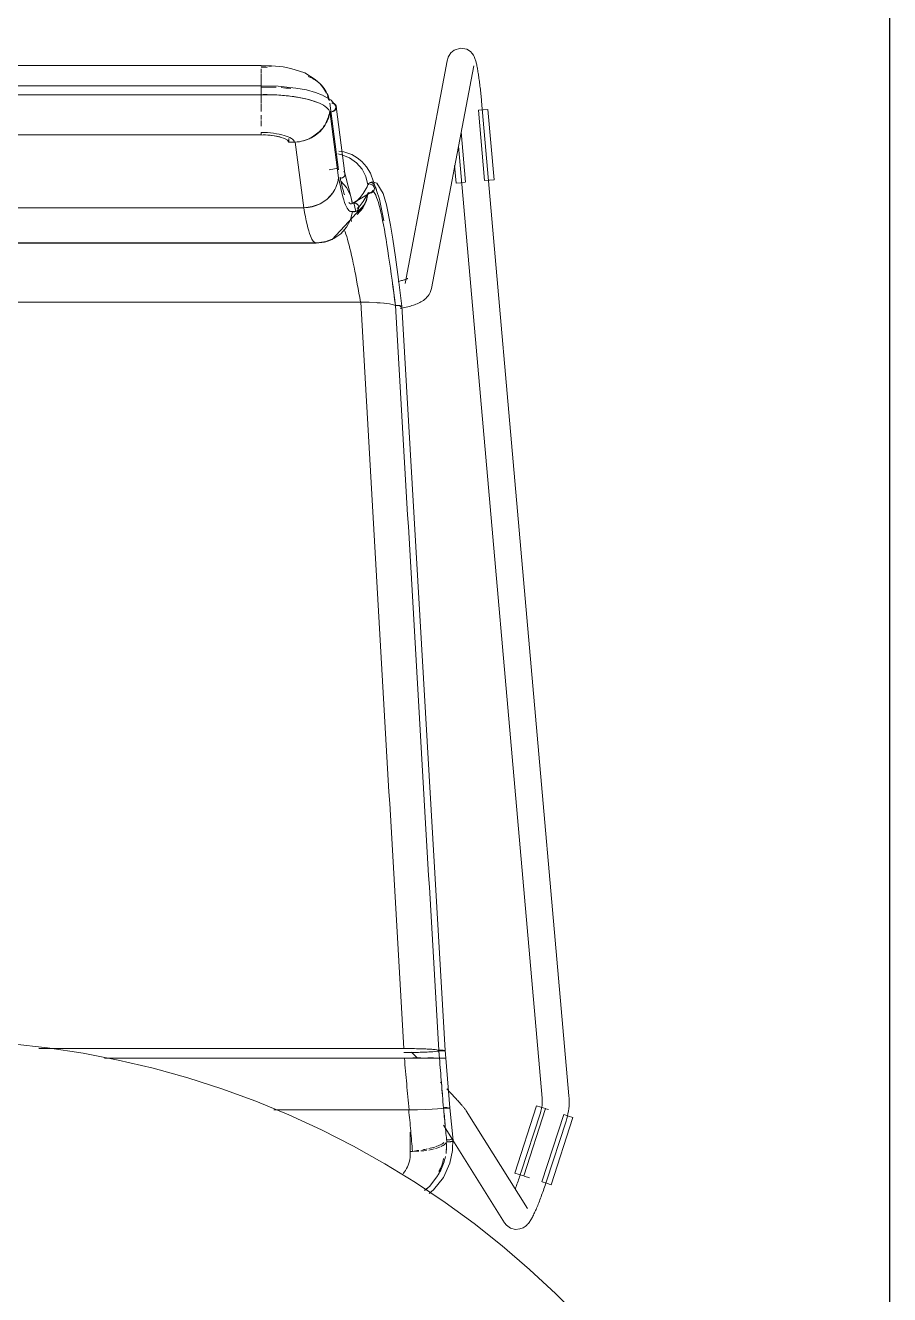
# Model space of a CAD drawing. Header units: millimetres. Extents: x 155927 to 295199, y -4084 to 97293.
# Drawn here: x 216964 to 217349, y 12593 to 13158 of the extents above; entities that cross this region are included whole.
import ezdxf

# ---------------------------------------------------------------- set-up
doc = ezdxf.new("R2010")
doc.units = ezdxf.units.MM
doc.header["$MEASUREMENT"] = 0
doc.layers.add('I-FURN', color=8, linetype='CONTINUOUS', lineweight=9)
doc.layers.add('I-WALL', color=7, linetype='CONTINUOUS', lineweight=9)

msp = doc.modelspace()

# ---------------------------------------------------------------- linework, layer by layer
at = {"layer": 'I-FURN'}
for p, q in [((217152.13, 13144.29), (217151.92, 13143.66)), ((217152.51, 13145.09), (217152.13, 13144.29)), ((217153.25, 13146.17), (217152.51, 13145.09)), ((217154.83, 13147.49), (217153.25, 13146.17)), ((217154.83, 13147.49), (217157.58, 13148.32)), ((217157.58, 13148.32), (217160.34, 13147.84)), ((217160.34, 13147.84), (217162, 13146.8)), ((217162, 13146.8), (217162.85, 13145.89)), ((217162.85, 13145.89), (217163.33, 13145.19)), ((217163.33, 13145.19), (217163.63, 13144.63)), ((217163.63, 13144.63), (217163.85, 13144.15)), ((217068.79, 13140.55), (216773.94, 13140.55)), ((217068.79, 13140.38), (217068.79, 13140.55)), ((217073.31, 13140.46), (217068.79, 13140.55)), ((217068.79, 13140.53), (217068.79, 13140.25)), ((217068.79, 13139.05), (217068.79, 13137.3)), ((217078.52, 13139.95), (217073.31, 13140.46)), ((217082.01, 13139.29), (217078.52, 13139.95)), ((217088.16, 13137.27), (217082.01, 13139.29)), ((217151.69, 13142.73), (217132.88, 13043.44)), ((217144.67, 13041.21), (217163.49, 13140.5)), ((217151.78, 13143.15), (217151.69, 13142.73)), ((217151.92, 13143.66), (217151.78, 13143.15)), ((217163.85, 13144.15), (217164.02, 13143.73)), ((217164.02, 13143.73), (217164.16, 13143.32)), ((217164.16, 13143.32), (217164.29, 13142.93)), ((217164.29, 13142.93), (217164.4, 13142.53)), ((217164.4, 13142.53), (217164.51, 13142.13)), ((217164.51, 13142.13), (217164.61, 13141.71)), ((217164.61, 13141.71), (217164.71, 13141.29)), ((217164.71, 13141.29), (217164.81, 13140.84)), ((217164.81, 13140.84), (217164.91, 13140.39)), ((217164.91, 13140.39), (217165, 13139.91)), ((217165, 13139.91), (217165.1, 13139.41)), ((217165.1, 13139.41), (217165.19, 13138.9)), ((217165.19, 13138.9), (217165.29, 13138.36)), ((217068.79, 13137.03), (217068.79, 13134.45)), ((217068.79, 13131.27), (217068.79, 13134.29)), ((217068.79, 13134.28), (217068.79, 13131.26)), ((217092.88, 13134.4), (217088.16, 13137.27)), ((217094.86, 13132.57), (217092.88, 13134.4)), ((217165.29, 13138.36), (217165.38, 13137.81)), ((217165.38, 13137.81), (217165.47, 13137.24)), ((217165.47, 13137.24), (217165.56, 13136.66)), ((217165.56, 13136.66), (217165.65, 13136.06)), ((217165.65, 13136.06), (217165.75, 13135.44)), ((217165.75, 13135.44), (217165.83, 13134.8)), ((217165.83, 13134.8), (217165.92, 13134.15)), ((217165.92, 13134.15), (217166.01, 13133.49)), ((217166.01, 13133.49), (217166.1, 13132.81)), ((217068.79, 13131.51), (216773.94, 13131.51)), ((216773.94, 13127.55), (217068.79, 13127.55)), ((217068.79, 13131.51), (217068.79, 13127.66)), ((217076.35, 13131.36), (217068.79, 13131.51)), ((217068.79, 13131.44), (217068.79, 13131.51)), ((217068.79, 13131.24), (217068.79, 13131.44)), ((217068.79, 13130.94), (217068.79, 13131.24)), ((217068.79, 13130.55), (217068.79, 13130.94)), ((217068.79, 13130.09), (217068.79, 13130.55)), ((217068.79, 13129.6), (217068.79, 13130.09)), ((217068.79, 13129.1), (217068.79, 13129.6)), ((217068.79, 13128.63), (217068.79, 13129.1)), ((217068.79, 13128.21), (217068.79, 13128.63)), ((217068.79, 13127.88), (217068.79, 13128.21)), ((217068.79, 13127.66), (217068.79, 13127.88)), ((217068.79, 13123.76), (217068.79, 13127.58)), ((217068.79, 13127.58), (217068.79, 13123.76)), ((217075.01, 13127.47), (217068.79, 13127.55)), ((217081.58, 13126.94), (217075.01, 13127.47)), ((217084.24, 13130.56), (217076.35, 13131.36)), ((217088.95, 13129.69), (217084.24, 13130.56)), ((217092.99, 13128.61), (217088.95, 13129.69)), ((217096.16, 13127.42), (217092.99, 13128.61)), ((217096.53, 13130.5), (217094.86, 13132.57)), ((217099.99, 13125.12), (217096.16, 13127.42)), ((217097.86, 13128.23), (217096.53, 13130.5)), ((217166.1, 13132.81), (217166.18, 13132.13)), ((217166.18, 13132.13), (217166.27, 13131.43)), ((217166.27, 13131.43), (217166.35, 13130.72)), ((217166.35, 13130.72), (217166.43, 13130)), ((217166.43, 13130), (217166.51, 13129.27)), ((217166.51, 13129.27), (217166.59, 13128.54)), ((217166.59, 13128.54), (217166.67, 13127.8)), ((217166.67, 13127.8), (217166.74, 13127.06)), ((217068.79, 13123.57), (217068.79, 13120.01)), ((217085.59, 13126.34), (217081.58, 13126.94)), ((217090.02, 13125.38), (217085.59, 13126.34)), ((217093.46, 13124.28), (217090.02, 13125.38)), ((217099.4, 13123.8), (217103.25, 13094.1)), ((217101.88, 13122.74), (217099.99, 13125.12)), ((217102.24, 13122.24), (217106.1, 13092.46)), ((217166.74, 13127.06), (217166.81, 13126.31)), ((217166.81, 13126.31), (217166.88, 13125.56)), ((217166.88, 13125.56), (217166.95, 13124.81)), ((217166.95, 13124.81), (217166.96, 13124.65)), ((217205.91, 12681.33), (217166.96, 13124.65)), ((217068.79, 13118.38), (217068.79, 13116.54)), ((217068.79, 13113.87), (217068.79, 13116.06)), ((217103.27, 13090.55), (217099.42, 13120.26)), ((217100.17, 13117.83), (217099.86, 13120.27)), ((217165.55, 13120.67), (217168.31, 13089.26)), ((217165.67, 13120.68), (217167.74, 13120.86)), ((217167.74, 13120.86), (217169.78, 13121.04)), ((217169.78, 13121.04), (217172.54, 13089.63)), ((217068.79, 13113.91), (217068.79, 13113.56)), ((217159.86, 13088.52), (217157.88, 13111)), ((217068.79, 13109.7), (216773.94, 13109.7)), ((216773.94, 13109.65), (217068.79, 13109.65)), ((217068.79, 13109.65), (217071.83, 13109.54)), ((217071.83, 13109.54), (217074.68, 13109.22)), ((217074.68, 13109.22), (217077.17, 13108.71)), ((217077.17, 13108.71), (217079.15, 13108.04)), ((217079.15, 13108.04), (217080.5, 13107.25)), ((217080.5, 13107.25), (217081.14, 13106.39)), ((217081.14, 13106.39), (217081.14, 13108.05)), ((217081.14, 13106.39), (217083.86, 13106.46)), ((217083.86, 13106.46), (217087.72, 13077.18)), ((217156.68, 13104.63), (217193.96, 12680.28)), ((217104.64, 13100.8), (217102.9, 13101.17)), ((217102.9, 13101.16), (217104.64, 13100.79)), ((217105.63, 13102.13), (217103.36, 13102.43)), ((217108.16, 13099.4), (217104.64, 13100.8)), ((217109.23, 13100.84), (217105.63, 13102.13)), ((217111.24, 13097.22), (217108.16, 13099.4)), ((217111.5, 13099.5), (217109.23, 13100.84)), ((217113.67, 13097.72), (217111.5, 13099.5)), ((217103.12, 13094.88), (217099.1, 13094.09)), ((217105.86, 13093.14), (217105.56, 13093.52)), ((217113.72, 13094.4), (217111.24, 13097.22)), ((217115.66, 13095.48), (217113.67, 13097.72)), ((217115.46, 13091.08), (217113.72, 13094.4)), ((217117.48, 13092.65), (217115.66, 13095.48)), ((217154.93, 13096.04), (217155.63, 13088.15)), ((217103.74, 13090.4), (217104.23, 13090.36)), ((217104.23, 13090.36), (217104.72, 13090.44)), ((217106.76, 13086.19), (217104.25, 13089.06)), ((217104.72, 13090.44), (217105.18, 13090.63)), ((217105.18, 13090.63), (217105.56, 13090.93)), ((217105.56, 13090.93), (217105.85, 13091.32)), ((217105.85, 13091.32), (217106.04, 13091.76)), ((217106.04, 13092.7), (217105.86, 13093.14)), ((217106.11, 13092.23), (217106.04, 13092.7)), ((217106.04, 13091.76), (217106.11, 13092.23)), ((217106.08, 13092.54), (217109.05, 13080.93)), ((217116.36, 13087.45), (217115.46, 13091.08)), ((217118.19, 13088.66), (217117.27, 13088.37)), ((217117.83, 13087.58), (217117.33, 13087.66)), ((217117.33, 13087.65), (217117.83, 13087.58)), ((217121.47, 13080.94), (217117.48, 13092.65)), ((217120.37, 13088.13), (217118.19, 13088.66)), ((217123.14, 13083.5), (217120.37, 13088.13)), ((217157.67, 13088.33), (217155.63, 13088.15)), ((217159.74, 13088.51), (217157.67, 13088.33)), ((217170.5, 13089.45), (217168.43, 13089.27)), ((217172.54, 13089.63), (217170.5, 13089.45)), ((217098.15, 13081.05), (217100.64, 13083.79)), ((217108.51, 13082.79), (217106.76, 13086.19)), ((217109.41, 13079.08), (217108.51, 13082.79)), ((217119.04, 13084.89), (217109.65, 13079.18)), ((217116.42, 13083.96), (217115.62, 13080.35)), ((217115.63, 13080.35), (217116.42, 13083.96)), ((217116.36, 13087.45), (217116.84, 13087.61)), ((217116.84, 13087.61), (217116.36, 13087.45)), ((217116.89, 13083.81), (217116.42, 13083.96)), ((217116.42, 13083.96), (217116.89, 13083.81)), ((217117.39, 13083.78), (217116.89, 13083.81)), ((217116.89, 13083.81), (217117.39, 13083.78)), ((217117.88, 13083.87), (217117.39, 13083.78)), ((217117.39, 13083.78), (217117.88, 13083.87)), ((217117.83, 13087.58), (217118.28, 13087.38)), ((217118.28, 13087.39), (217117.83, 13087.58)), ((217118.33, 13084.08), (217117.88, 13083.87)), ((217117.88, 13083.87), (217118.33, 13084.08)), ((217118.67, 13087.08), (217118.28, 13087.39)), ((217118.28, 13087.38), (217118.67, 13087.08)), ((217118.71, 13084.4), (217118.33, 13084.08)), ((217118.33, 13084.08), (217118.71, 13084.39)), ((217118.67, 13087.08), (217118.97, 13086.68)), ((217118.97, 13086.68), (217118.67, 13087.08)), ((217119, 13084.8), (217118.71, 13084.4)), ((217118.71, 13084.39), (217119, 13084.8)), ((217118.97, 13086.68), (217119.16, 13086.23)), ((217119.17, 13086.23), (217118.97, 13086.68)), ((217119.18, 13085.26), (217119, 13084.8)), ((217119, 13084.8), (217119.18, 13085.26)), ((217119.16, 13086.23), (217119.24, 13085.74)), ((217119.24, 13085.74), (217119.17, 13086.23)), ((217119.24, 13085.74), (217119.18, 13085.26)), ((217119.18, 13085.26), (217119.24, 13085.74)), ((217124.55, 13078.5), (217123.14, 13083.5)), ((217087.72, 13077.18), (216755.01, 13077.18)), ((216755.01, 13077.18), (217087.72, 13077.18)), ((217087.72, 13077.18), (217091.49, 13077.66)), ((217091.49, 13077.66), (217095.04, 13078.97)), ((217095.04, 13078.97), (217098.15, 13081.05)), ((217114.93, 13078.7), (217100.33, 13063)), ((217109.05, 13080.93), (217109.37, 13079.06)), ((217109.4, 13079.08), (217109.87, 13079.24)), ((217109.88, 13079.24), (217109.41, 13079.08)), ((217109.87, 13079.24), (217110.37, 13079.28)), ((217110.37, 13079.28), (217109.88, 13079.24)), ((217110.92, 13075.47), (217110.08, 13079.36)), ((217110.37, 13079.28), (217110.86, 13079.19)), ((217110.87, 13079.2), (217110.37, 13079.28)), ((217110.86, 13079.19), (217111.31, 13078.99)), ((217111.32, 13078.99), (217110.87, 13079.2)), ((217111.31, 13078.99), (217111.7, 13078.68)), ((217111.7, 13078.68), (217111.32, 13078.99)), ((217113.98, 13077.02), (217111.59, 13074.19)), ((217111.59, 13074.19), (217113.99, 13077.02)), ((217111.7, 13078.68), (217111.99, 13078.28)), ((217111.99, 13078.28), (217111.7, 13078.68)), ((217111.99, 13076.37), (217111.7, 13075.97)), ((217111.7, 13075.97), (217111.99, 13076.37)), ((217111.99, 13078.28), (217112.18, 13077.81)), ((217112.18, 13077.82), (217111.99, 13078.28)), ((217112.18, 13076.83), (217111.99, 13076.37)), ((217111.99, 13076.37), (217112.18, 13076.83)), ((217112.25, 13077.32), (217112.18, 13077.82)), ((217112.18, 13077.81), (217112.24, 13077.32)), ((217112.24, 13077.32), (217112.18, 13076.83)), ((217112.18, 13076.83), (217112.25, 13077.32)), ((217115.62, 13080.35), (217113.98, 13077.02)), ((217113.99, 13077.02), (217115.63, 13080.35)), ((217123.37, 13071.27), (217121.47, 13080.94)), ((217126.35, 13069.48), (217124.55, 13078.5)), ((217108.51, 13071.86), (217106.76, 13068.47)), ((217106.76, 13068.46), (217108.51, 13071.86)), ((217111.22, 13075.6), (217108.34, 13075.55)), ((217108.51, 13071.86), (217109.41, 13075.57)), ((217109.87, 13075.41), (217109.4, 13075.57)), ((217109.41, 13075.57), (217109.88, 13075.41)), ((217110.37, 13075.37), (217109.87, 13075.41)), ((217109.88, 13075.41), (217110.37, 13075.37)), ((217110.86, 13075.46), (217110.37, 13075.37)), ((217110.37, 13075.37), (217110.87, 13075.45)), ((217111.31, 13075.66), (217110.86, 13075.46)), ((217110.87, 13075.45), (217111.32, 13075.66)), ((217111.7, 13075.97), (217111.31, 13075.66)), ((217111.32, 13075.66), (217111.7, 13075.97)), ((217104.25, 13065.6), (217101.11, 13063.42)), ((217101.12, 13063.42), (217104.25, 13065.59)), ((217106.76, 13068.47), (217104.25, 13065.6)), ((217104.25, 13065.59), (217106.76, 13068.46)), ((217127.39, 13063.16), (217126.35, 13069.48)), ((217093.75, 13061.58), (216748.97, 13061.58)), ((216748.97, 13061.58), (217093.75, 13061.58)), ((216749.51, 13061.43), (217054.31, 13061.43)), ((217054.31, 13061.43), (217093.22, 13061.43)), ((217096.97, 13061.87), (217093.22, 13061.43)), ((217097.54, 13062.06), (217093.75, 13061.58)), ((217093.75, 13061.58), (217097.55, 13062.05)), ((217101.43, 13063.6), (217096.97, 13061.87)), ((217101.11, 13063.42), (217097.54, 13062.06)), ((217097.55, 13062.05), (217101.12, 13063.42)), ((217100.33, 13063), (217098.41, 13062.29)), ((217128.57, 13055.15), (217127.39, 13063.16)), ((217129.92, 13045.22), (217128.57, 13055.15)), ((217130.33, 13044.47), (217129.84, 13044.37)), ((217131.48, 13033.36), (217129.92, 13045.22)), ((217130.8, 13044.57), (217130.33, 13044.47)), ((217131.25, 13044.67), (217130.8, 13044.57)), ((217131.67, 13044.78), (217131.25, 13044.67)), ((217132.06, 13044.89), (217131.67, 13044.78)), ((217132.43, 13044.99), (217132.06, 13044.89)), ((217132.76, 13045.1), (217132.43, 13044.99)), ((217133.07, 13045.21), (217132.76, 13045.1)), ((217133.34, 13045.31), (217133.07, 13045.21)), ((217133.57, 13045.4), (217133.34, 13045.31)), ((217133.76, 13045.49), (217133.57, 13045.4)), ((217133.92, 13045.57), (217133.76, 13045.49)), ((217134, 13045.61), (217133.92, 13045.57)), ((217134.08, 13045.66), (217134, 13045.61)), ((217134.1, 13045.67), (217134.08, 13045.66)), ((217142.1, 13036.73), (217141.57, 13036.28)), ((217142.62, 13037.25), (217142.1, 13036.73)), ((217143.13, 13037.85), (217142.62, 13037.25)), ((217143.61, 13038.54), (217143.13, 13037.85)), ((217144.05, 13039.33), (217143.61, 13038.54)), ((217144.41, 13040.22), (217144.05, 13039.33)), ((217144.67, 13041.21), (217144.41, 13040.22)), ((217113.06, 13035.08), (216729.66, 13035.08)), ((216729.66, 13035.08), (217113.06, 13035.08)), ((217116.83, 13035.02), (217113.06, 13035.08)), ((217113.14, 13035.08), (217116.83, 13035.02)), ((217120.37, 13034.87), (217116.83, 13035.02)), ((217116.89, 13035.02), (217120.37, 13034.87)), ((217123.47, 13034.63), (217120.37, 13034.87)), ((217120.41, 13034.86), (217123.47, 13034.63)), ((217125.96, 13034.32), (217123.47, 13034.63)), ((217123.5, 13034.63), (217125.96, 13034.32)), ((217127.71, 13033.95), (217125.96, 13034.32)), ((217125.97, 13034.31), (217127.71, 13033.95)), ((217127.71, 13033.95), (217128.61, 13033.55)), ((217128.61, 13033.55), (217127.71, 13033.95)), ((217129.08, 13033.57), (217128.61, 13033.55)), ((217128.61, 13033.55), (217129.08, 13033.57)), ((217129.58, 13033.57), (217129.08, 13033.57)), ((217129.08, 13033.57), (217129.58, 13033.57)), ((217130.07, 13033.56), (217129.58, 13033.57)), ((217129.58, 13033.57), (217130.08, 13033.56)), ((217130.53, 13033.54), (217130.07, 13033.56)), ((217130.08, 13033.56), (217130.53, 13033.54)), ((217130.91, 13033.51), (217130.53, 13033.54)), ((217130.53, 13033.54), (217130.92, 13033.51)), ((217130.56, 13033.18), (217130.94, 13033.21)), ((217130.94, 13033.21), (217130.56, 13033.18)), ((217131.37, 13032.45), (217130.67, 13032.34)), ((217131.21, 13033.46), (217130.91, 13033.51)), ((217130.92, 13033.51), (217131.22, 13033.46)), ((217130.94, 13033.21), (217131.23, 13033.26)), ((217131.23, 13033.26), (217130.94, 13033.21)), ((217132.07, 13032.58), (217131.37, 13032.45)), ((217131.41, 13033.31), (217131.48, 13033.36)), ((217131.48, 13033.36), (217131.42, 13033.31)), ((217131.48, 13033.36), (217150.77, 12701.45)), ((217132.75, 13032.71), (217132.07, 13032.58)), ((217133.42, 13032.86), (217132.75, 13032.71)), ((217134.07, 13033.01), (217133.42, 13032.86)), ((217134.72, 13033.17), (217134.07, 13033.01)), ((217135.35, 13033.34), (217134.72, 13033.17)), ((217135.96, 13033.53), (217135.35, 13033.34)), ((217136.57, 13033.72), (217135.96, 13033.53)), ((217137.16, 13033.93), (217136.57, 13033.72)), ((217137.74, 13034.15), (217137.16, 13033.93)), ((217138.31, 13034.38), (217137.74, 13034.15)), ((217138.87, 13034.63), (217138.31, 13034.38)), ((217139.42, 13034.9), (217138.87, 13034.63)), ((217139.96, 13035.19), (217139.42, 13034.9)), ((217140.5, 13035.52), (217139.96, 13035.19)), ((217141.03, 13035.88), (217140.5, 13035.52)), ((217141.57, 13036.28), (217141.03, 13035.88)), ((216973.53, 12702.62), (216957.63, 12704.39)), ((217132.31, 12702.35), (216969.72, 12702.35)), ((216969.72, 12702.35), (217132.31, 12702.35)), ((216989.35, 12700.22), (216973.53, 12702.62)), ((217005.06, 12697.19), (216989.35, 12700.22)), ((217132.58, 12698.03), (216998.94, 12698.03)), ((216998.94, 12698.03), (217132.58, 12698.03)), ((217136.1, 12702.32), (217132.31, 12702.35)), ((217132.33, 12700.56), (217136.11, 12700.59)), ((217136.37, 12698.03), (217132.58, 12698.03)), ((217132.58, 12698.03), (217136.37, 12698.03)), ((217138.38, 12698.03), (217135.8, 12700.7)), ((217139.66, 12702.24), (217136.1, 12702.32)), ((217136.11, 12700.59), (217139.66, 12700.66)), ((217136.37, 12698.15), (217139.92, 12698.15)), ((217139.93, 12698.15), (217136.37, 12698.15)), ((217139.93, 12698.04), (217136.37, 12698.03)), ((217136.37, 12698.03), (217139.93, 12698.04)), ((217142.79, 12702.12), (217139.66, 12702.24)), ((217139.66, 12700.66), (217142.78, 12700.79)), ((217143.06, 12698.05), (217139.93, 12698.04)), ((217139.93, 12698.04), (217143.07, 12698.05)), ((217142.78, 12700.79), (217145.27, 12700.95)), ((217145.3, 12701.95), (217142.79, 12702.12)), ((217143.05, 12698.14), (217145.55, 12698.13)), ((217145.55, 12698.13), (217143.05, 12698.14)), ((217145.57, 12698.06), (217143.07, 12698.05)), ((217143.07, 12698.05), (217145.57, 12698.06)), ((217145.27, 12700.95), (217147.02, 12701.14)), ((217147.04, 12701.76), (217145.3, 12701.95)), ((217145.55, 12698.13), (217147.3, 12698.11)), ((217147.3, 12698.11), (217145.55, 12698.13)), ((217147.31, 12698.07), (217145.57, 12698.06)), ((217145.57, 12698.06), (217147.32, 12698.07)), ((217147.02, 12701.14), (217147.93, 12701.35)), ((217147.93, 12701.55), (217147.04, 12701.76)), ((217148.2, 12698.09), (217147.31, 12698.07)), ((217147.32, 12698.07), (217148.2, 12698.09)), ((217148.4, 12701.56), (217147.93, 12701.55)), ((217147.93, 12701.35), (217148.39, 12701.34)), ((217148.2, 12698.1), (217148.67, 12698.1)), ((217148.67, 12698.1), (217148.2, 12698.1)), ((217148.67, 12698.08), (217148.2, 12698.09)), ((217148.2, 12698.09), (217148.68, 12698.08)), ((217148.39, 12701.34), (217148.89, 12701.34)), ((217148.9, 12701.56), (217148.4, 12701.56)), ((217148.67, 12698.1), (217149.16, 12698.1)), ((217149.17, 12698.1), (217148.67, 12698.1)), ((217149.17, 12698.08), (217148.67, 12698.08)), ((217148.68, 12698.08), (217149.17, 12698.08)), ((217148.89, 12701.34), (217149.38, 12701.35)), ((217149.39, 12701.56), (217148.9, 12701.56)), ((217149.16, 12698.1), (217149.65, 12698.1)), ((217149.66, 12698.1), (217149.17, 12698.1)), ((217149.66, 12698.09), (217149.17, 12698.08)), ((217149.17, 12698.08), (217149.66, 12698.09)), ((217149.38, 12701.35), (217149.83, 12701.36)), ((217149.84, 12701.55), (217149.39, 12701.56)), ((217149.65, 12698.1), (217150.11, 12698.1)), ((217150.11, 12698.1), (217149.66, 12698.1)), ((217150.11, 12698.09), (217149.66, 12698.09)), ((217149.66, 12698.09), (217150.11, 12698.09)), ((217149.83, 12701.36), (217150.22, 12701.37)), ((217150.22, 12701.53), (217149.84, 12701.55)), ((217150.11, 12698.1), (217150.49, 12698.1)), ((217150.49, 12698.1), (217150.11, 12698.1)), ((217150.49, 12698.09), (217150.11, 12698.09)), ((217150.11, 12698.09), (217150.5, 12698.09)), ((217150.51, 12701.51), (217150.22, 12701.53)), ((217150.22, 12701.37), (217150.51, 12701.4)), ((217150.49, 12698.1), (217150.78, 12698.1)), ((217150.79, 12698.1), (217150.49, 12698.1)), ((217150.79, 12698.09), (217150.49, 12698.09)), ((217150.5, 12698.09), (217150.79, 12698.09)), ((217150.7, 12701.48), (217150.51, 12701.51)), ((217150.51, 12701.4), (217150.7, 12701.42)), ((217150.77, 12701.45), (217150.7, 12701.48)), ((217150.7, 12701.42), (217150.77, 12701.45)), ((217151.04, 12698.09), (217150.77, 12701.45)), ((217150.78, 12698.1), (217150.97, 12698.09)), ((217150.98, 12698.09), (217150.79, 12698.1)), ((217150.97, 12698.09), (217150.79, 12698.09)), ((217150.79, 12698.09), (217150.98, 12698.09)), ((217150.97, 12698.09), (217151.04, 12698.09)), ((217151.04, 12698.09), (217150.97, 12698.09)), ((217150.98, 12698.09), (217151.04, 12698.09)), ((217151.04, 12698.09), (217150.98, 12698.09)), ((217151.04, 12698.09), (217152.87, 12675.89)), ((217020.63, 12693.53), (217005.06, 12697.19)), ((217036.05, 12689.25), (217020.63, 12693.53)), ((217051.28, 12684.36), (217036.05, 12689.25)), ((217149.14, 12686.85), (217148.66, 12687.35)), ((217066.31, 12678.86), (217051.28, 12684.36)), ((217151.95, 12683.88), (217151.5, 12684.36)), ((217152.4, 12683.4), (217151.95, 12683.88)), ((217152.84, 12682.93), (217152.4, 12683.4)), ((217153.27, 12682.47), (217152.84, 12682.93)), ((217153.7, 12682.02), (217153.27, 12682.47)), ((217154.11, 12681.57), (217153.7, 12682.02)), ((217154.51, 12681.14), (217154.11, 12681.57)), ((217154.9, 12680.71), (217154.51, 12681.14)), ((217155.28, 12680.3), (217154.9, 12680.71)), ((217155.65, 12679.9), (217155.28, 12680.3)), ((217193.96, 12680.28), (217194.01, 12679.62)), ((217205.92, 12681.28), (217205.91, 12681.33)), ((217205.99, 12680.14), (217205.92, 12681.28)), ((217081.1, 12672.76), (217066.31, 12678.86)), ((217074.4, 12675.06), (217134.52, 12675.06)), ((217134.52, 12675.06), (217074.4, 12675.06)), ((217134.52, 12675.06), (217138.28, 12675.09)), ((217138.28, 12675.09), (217134.64, 12675.06)), ((217141.82, 12675.16), (217138.38, 12675.09)), ((217138.38, 12675.09), (217141.82, 12675.16)), ((217141.82, 12675.16), (217144.91, 12675.28)), ((217144.92, 12675.28), (217141.88, 12675.16)), ((217144.91, 12675.28), (217147.39, 12675.43)), ((217147.4, 12675.43), (217144.96, 12675.28)), ((217147.39, 12675.43), (217149.13, 12675.61)), ((217149.13, 12675.61), (217147.41, 12675.43)), ((217150.02, 12675.8), (217149.13, 12675.61)), ((217149.13, 12675.61), (217150.02, 12675.8)), ((217150.02, 12675.8), (217150.49, 12675.79)), ((217150.49, 12675.79), (217150.02, 12675.8)), ((217150.5, 12675.99), (217150.03, 12675.98)), ((217150.03, 12675.98), (217150.5, 12675.99)), ((217150.49, 12675.79), (217150.99, 12675.79)), ((217150.98, 12675.79), (217150.49, 12675.79)), ((217151, 12675.99), (217150.5, 12675.99)), ((217150.5, 12675.99), (217151, 12675.99)), ((217151.48, 12675.79), (217150.98, 12675.79)), ((217150.99, 12675.79), (217151.48, 12675.79)), ((217151.49, 12675.99), (217151, 12675.99)), ((217151, 12675.99), (217151.49, 12675.99)), ((217151.48, 12675.79), (217151.93, 12675.8)), ((217151.93, 12675.8), (217151.48, 12675.79)), ((217151.95, 12675.98), (217151.49, 12675.99)), ((217151.49, 12675.99), (217151.94, 12675.98)), ((217151.93, 12675.8), (217152.32, 12675.82)), ((217152.31, 12675.82), (217151.93, 12675.8)), ((217152.61, 12675.84), (217152.31, 12675.82)), ((217152.32, 12675.96), (217152.62, 12675.94)), ((217152.32, 12675.82), (217152.61, 12675.84)), ((217152.62, 12675.94), (217152.33, 12675.96)), ((217152.61, 12675.84), (217152.8, 12675.87)), ((217152.81, 12675.92), (217152.62, 12675.94)), ((217152.62, 12675.94), (217152.8, 12675.92)), ((217152.8, 12675.92), (217152.87, 12675.89)), ((217152.87, 12675.89), (217152.8, 12675.87)), ((217152.8, 12675.87), (217152.87, 12675.89)), ((217152.87, 12675.89), (217152.81, 12675.92)), ((217152.87, 12675.89), (217154.29, 12661.4)), ((217156.01, 12679.51), (217155.65, 12679.9)), ((217156.35, 12679.13), (217156.01, 12679.51)), ((217156.68, 12678.76), (217156.35, 12679.13)), ((217157, 12678.41), (217156.68, 12678.76)), ((217157.3, 12678.08), (217157, 12678.41)), ((217157.59, 12677.75), (217157.3, 12678.08)), ((217157.86, 12677.44), (217157.59, 12677.75)), ((217158.12, 12677.15), (217157.86, 12677.44)), ((217158.36, 12676.87), (217158.12, 12677.15)), ((217158.59, 12676.6), (217158.36, 12676.87)), ((217158.8, 12676.35), (217158.59, 12676.6)), ((217159, 12676.11), (217158.8, 12676.35)), ((217159.19, 12675.88), (217159, 12676.11)), ((217159.37, 12675.66), (217159.19, 12675.88)), ((217159.55, 12675.44), (217159.37, 12675.66)), ((217159.72, 12675.21), (217159.55, 12675.44)), ((217159.91, 12674.95), (217159.72, 12675.21)), ((217160.12, 12674.62), (217159.91, 12674.95)), ((217187.43, 12631.04), (217160.12, 12674.62)), ((217191.47, 12676.86), (217181.78, 12646.85)), ((217185.83, 12645.55), (217195.51, 12675.56)), ((217191.47, 12676.86), (217193.42, 12676.23)), ((217193.58, 12675.02), (217193.41, 12674.38)), ((217193.42, 12676.23), (217195.4, 12675.59)), ((217193.72, 12675.66), (217193.58, 12675.02)), ((217193.83, 12676.32), (217193.72, 12675.66)), ((217193.92, 12676.97), (217193.83, 12676.32)), ((217193.98, 12677.63), (217193.92, 12676.97)), ((217194.02, 12678.29), (217193.98, 12677.63)), ((217194.01, 12679.62), (217194.02, 12678.96)), ((217194.02, 12678.96), (217194.02, 12678.29)), ((217195.61, 12675.52), (217196.78, 12675.15)), ((217205.69, 12674.45), (217205.84, 12675.58)), ((217205.84, 12675.58), (217205.95, 12676.72)), ((217205.95, 12676.72), (217206.01, 12677.86)), ((217206.02, 12679), (217205.99, 12680.14)), ((217206.01, 12677.86), (217206.02, 12679)), ((217095.64, 12666.08), (217081.1, 12672.76)), ((217193.22, 12673.72), (217184.5, 12646.9)), ((217193.41, 12674.38), (217193.22, 12673.74)), ((217193.22, 12673.74), (217193.22, 12673.72)), ((217203.58, 12672.95), (217193.9, 12642.94)), ((217195.91, 12643.19), (217204.63, 12670.01)), ((217207.63, 12671.64), (217197.94, 12641.64)), ((217203.7, 12672.91), (217205.67, 12672.27)), ((217204.63, 12670.01), (217204.96, 12671.1)), ((217204.96, 12671.1), (217205.25, 12672.21)), ((217205.25, 12672.21), (217205.49, 12673.33)), ((217205.49, 12673.33), (217205.69, 12674.45)), ((217205.67, 12672.27), (217207.63, 12671.64)), ((217109.89, 12658.82), (217095.64, 12666.08)), ((217135.23, 12655.27), (217135.23, 12665.02)), ((217149.95, 12668.25), (217153.99, 12661.81)), ((217123.85, 12651), (217109.89, 12658.82)), ((217154.08, 12656.83), (217154.17, 12662.29)), ((217154.22, 12661.43), (217177.26, 12624.67)), ((217136.22, 12656.51), (217135.17, 12656.51)), ((217152.87, 12651.18), (217154.08, 12656.83)), ((217137.48, 12642.63), (217123.85, 12651)), ((217147.39, 12645.58), (217149.3, 12649.27)), ((217149.97, 12644.87), (217152.87, 12651.18)), ((217183.74, 12646.22), (217181.78, 12646.85)), ((217184.17, 12645.88), (217184.39, 12646.57)), ((217184.39, 12646.57), (217184.5, 12646.9)), ((217150.77, 12633.72), (217137.48, 12642.63)), ((217141.55, 12639.04), (217143.9, 12641.01)), ((217143.9, 12641.01), (217147.39, 12645.58)), ((217145.63, 12639.34), (217149.97, 12644.87)), ((217182.29, 12640.55), (217182.53, 12641.18)), ((217182.53, 12641.18), (217182.76, 12641.83)), ((217182.76, 12641.83), (217183, 12642.49)), ((217183, 12642.49), (217183.24, 12643.15)), ((217183.24, 12643.15), (217183.47, 12643.83)), ((217183.47, 12643.83), (217183.7, 12644.51)), ((217183.7, 12644.51), (217183.94, 12645.19)), ((217185.71, 12645.59), (217183.74, 12646.22)), ((217183.94, 12645.19), (217184.17, 12645.88)), ((217185.92, 12645.52), (217188.4, 12644.72)), ((217195.99, 12642.27), (217194.01, 12642.9)), ((217195.03, 12640.53), (217195.28, 12641.26)), ((217195.28, 12641.26), (217195.52, 12642)), ((217195.52, 12642), (217195.77, 12642.74)), ((217195.77, 12642.74), (217195.91, 12643.19)), ((217197.94, 12641.64), (217195.99, 12642.27)), ((217143.58, 12637.7), (217145.63, 12639.34)), ((217182.06, 12639.93), (217182.29, 12640.55)), ((217193, 12634.92), (217193.25, 12635.59)), ((217193.25, 12635.59), (217193.51, 12636.27)), ((217193.51, 12636.27), (217193.76, 12636.96)), ((217193.76, 12636.96), (217194.02, 12637.65)), ((217194.02, 12637.65), (217194.27, 12638.36)), ((217194.27, 12638.36), (217194.52, 12639.08)), ((217194.52, 12639.08), (217194.78, 12639.8)), ((217194.78, 12639.8), (217195.03, 12640.53)), ((217163.69, 12624.28), (217150.77, 12633.72)), ((217190.54, 12629.08), (217190.78, 12629.59)), ((217190.78, 12629.59), (217191.02, 12630.11)), ((217191.02, 12630.11), (217191.26, 12630.66)), ((217191.26, 12630.66), (217191.5, 12631.22)), ((217191.5, 12631.22), (217191.74, 12631.8)), ((217191.74, 12631.8), (217191.99, 12632.39)), ((217191.99, 12632.39), (217192.24, 12633.01)), ((217192.24, 12633.01), (217192.49, 12633.63)), ((217192.49, 12633.63), (217192.74, 12634.27)), ((217192.74, 12634.27), (217193, 12634.92)), ((217176.22, 12614.34), (217163.69, 12624.28)), ((217178.15, 12623.55), (217177.26, 12624.67)), ((217187.01, 12623.52), (217187.47, 12623.98)), ((217187.47, 12623.98), (217187.84, 12624.41)), ((217187.84, 12624.41), (217188.15, 12624.81)), ((217188.15, 12624.81), (217188.43, 12625.2)), ((217188.43, 12625.2), (217188.68, 12625.59)), ((217188.68, 12625.59), (217188.93, 12625.98)), ((217188.93, 12625.98), (217189.16, 12626.38)), ((217189.16, 12626.38), (217189.39, 12626.79)), ((217189.39, 12626.79), (217189.62, 12627.22)), ((217189.62, 12627.22), (217189.85, 12627.66)), ((217189.85, 12627.66), (217190.08, 12628.11)), ((217190.08, 12628.11), (217190.31, 12628.59)), ((217190.31, 12628.59), (217190.54, 12629.08)), ((217178.15, 12623.55), (217179.88, 12622.32)), ((217179.88, 12622.32), (217182.11, 12621.74)), ((217182.11, 12621.74), (217184.08, 12621.91)), ((217184.08, 12621.91), (217185.46, 12622.43)), ((217185.46, 12622.43), (217186.38, 12623)), ((217186.38, 12623), (217187.01, 12623.52)), ((217188.35, 12603.9), (217176.22, 12614.34)), ((217200.05, 12592.98), (217188.35, 12603.9)), ((217211.3, 12581.61), (217200.05, 12592.98))]:
    msp.add_line(p, q, dxfattribs=at)
for centre, major_axis, ratio, start_param, end_param in [((217068.79, 13136.27), (-12.4, 0), 0.287441, 4.492176, 4.712389), ((217068.79, 13124.8), (0, -15.75), 0.000004, 0.290246, 0.472486), ((217104.15, 13092.23), (-1.96, 0), 0.955139, 1.359855, 3.903556), ((217087.59, 13092.25), (-15.78, 0), 0.955139, 2.787556, 3.029056), ((217087.59, 13092.25), (-15.78, 0), 0.955139, 1.579038, 2.545717), ((217087.59, 13092.25), (-15.78, 0), 0.955139, 2.545839, 2.787386)]:
    msp.add_ellipse(centre, major_axis=major_axis, ratio=ratio, start_param=start_param, end_param=end_param, dxfattribs=at)
for points in [[(217068.79, 13140.45), (217070.37, 13140.46), (217071.87, 13140.39), (217073.3, 13140.25)], [(217068.79, 13130.97), (217071.01, 13131.01), (217073.21, 13130.98), (217075.39, 13130.87)], [(217077.6, 13130.73), (217079.07, 13130.62), (217080.53, 13130.48), (217081.94, 13130.3)], [(217093.63, 13124.22), (217095.09, 13123.64), (217097.56, 13122.38), (217098.87, 13120.97), (217099.22, 13120.25)], [(217098.34, 13127.14), (217098.59, 13126.48), (217098.75, 13125.81), (217098.9, 13125.12)], [(217083.86, 13106.46), (217085.15, 13106.5), (217087.65, 13106.86), (217091.25, 13108.27), (217094.4, 13110.46), (217096.93, 13113.3), (217098.69, 13116.64), (217099.27, 13119.01), (217099.42, 13120.26)], [(217098.96, 13118.74), (217098.65, 13117.35), (217098.15, 13115.99), (217097.45, 13114.73)], [(217068.79, 13110.77), (217070.68, 13110.74), (217074.42, 13110.48), (217079.22, 13109.52), (217082.54, 13108.12), (217083.48, 13107.03), (217083.61, 13106.47)], [(217096.94, 13113.91), (217096.83, 13113.73), (217096.71, 13113.55), (217096.59, 13113.38)], [(217077.17, 13108.76), (217075.11, 13109.3), (217072.4, 13109.59), (217069.63, 13109.68)], [(217103.27, 13090.55), (217104.29, 13085.05), (217106.34, 13076.99), (217108.38, 13075.02), (217109.4, 13075.57)], [(217103.89, 13090.77), (217104.55, 13087.64), (217105.21, 13084.72), (217105.87, 13083)], [(217107.77, 13079.5), (217108.32, 13078.93), (217108.86, 13078.79), (217109.4, 13079.08)], [(217108.85, 13072.51), (217108.9, 13072.05), (217108.96, 13071.58), (217109.01, 13071.11)], [(217093.22, 13061.43), (217093.4, 13061.43), (217093.58, 13061.48), (217093.75, 13061.58)], [(217127.41, 13042.91), (217127.81, 13039.82), (217128.2, 13036.69), (217128.6, 13033.56)], [(217113.14, 13035.08), (217116.34, 12979.72), (217119.53, 12924.3), (217122.73, 12868.84)], [(217147.93, 12701.55), (217144.71, 12756.96), (217138.27, 12867.72), (217131.83, 12978.31), (217128.61, 13033.55)], [(217122.73, 12868.84), (217125.92, 12813.38), (217129.12, 12757.87), (217132.31, 12702.35)], [(217132.58, 12698.03), (217132.92, 12694.2), (217133.27, 12690.36), (217133.61, 12686.54)], [(217147.93, 12701.55), (217147.98, 12700.97), (217148.07, 12699.82), (217148.16, 12698.66), (217148.2, 12698.09)], [(217147.93, 12701.35), (217147.97, 12700.81), (217148.06, 12699.73), (217148.15, 12698.64), (217148.2, 12698.1)], [(217150.02, 12675.8), (217149.71, 12679.51), (217149.11, 12686.93), (217148.51, 12694.37), (217148.2, 12698.09)], [(217133.61, 12686.54), (217133.95, 12682.71), (217134.3, 12678.88), (217134.64, 12675.06)], [(217134.52, 12675.06), (217134.83, 12671.93), (217135.42, 12665.68), (217135.96, 12659.54), (217136.22, 12656.51)], [(217150.02, 12675.8), (217150.26, 12673.27), (217150.74, 12668.24), (217151.22, 12663.29), (217151.46, 12660.84)], [(217150.05, 12675.8), (217150.28, 12673.49), (217150.51, 12671.17), (217150.74, 12668.9)], [(217143.41, 12657.72), (217144.33, 12657.94), (217145.27, 12658.17), (217146.12, 12658.42)], [(217146.45, 12658.57), (217147.26, 12658.84), (217148.07, 12659.12), (217148.63, 12659.42)], [(217148.46, 12658.48), (217147.87, 12658.23), (217147.21, 12657.99), (217146.47, 12657.79)], [(217148.87, 12659.53), (217149.51, 12659.84), (217149.9, 12660.16), (217150.23, 12660.49)], [(217151.42, 12659.31), (217151.41, 12658.05), (217151.31, 12656.79), (217151.13, 12655.55)], [(217151.23, 12657.33), (217151.34, 12658.22), (217151.35, 12659.12), (217151.35, 12660.02)], [(217135.17, 12656.51), (217135.22, 12656), (217135.24, 12655.49), (217135.23, 12654.99)], [(217139, 12656.61), (217138.09, 12656.55), (217137.17, 12656.52), (217136.22, 12656.51)], [(217137.63, 12656.74), (217138.11, 12656.8), (217138.58, 12656.86), (217139.04, 12656.93)], [(217142.57, 12656.98), (217141.72, 12656.85), (217140.85, 12656.74), (217139.94, 12656.68)], [(217140.74, 12657.19), (217141.43, 12657.31), (217142.08, 12657.44), (217142.75, 12657.58)], [(217145.8, 12657.61), (217145.06, 12657.42), (217144.26, 12657.26), (217143.42, 12657.11)], [(217142.96, 12640.18), (217142.53, 12639.77), (217142.08, 12639.38), (217141.61, 12639)]]:
    msp.add_open_spline(points, degree=3, dxfattribs=at)
for points, knots in [([(217093.49, 13133.68), (217092.77, 13134.21), (217091.51, 13134.92), (217090.18, 13135.55), (217089.67, 13135.75)], [0.5455526, 0.5455526, 0.5455526, 0.5455526, 0.6666667, 0.739481, 0.739481, 0.739481, 0.739481]), ([(217099.19, 13125), (217099.03, 13125.74), (217098.47, 13127.62), (217096.92, 13130.45), (217095.25, 13132.28), (217094.29, 13133.05)], [0.0634811, 0.0634811, 0.0634811, 0.0634811, 0.1666667, 0.3333333, 0.5, 0.5, 0.5, 0.5]), ([(217068.79, 13127.58), (217071.14, 13127.62), (217075.79, 13127.55), (217082.63, 13126.91), (217088.74, 13125.83), (217091.96, 13124.81), (217093.45, 13124.28)], [0.0000052, 0.0000052, 0.0000052, 0.0000052, 0.1666667, 0.3333333, 0.5, 0.6602535, 0.6602535, 0.6602535, 0.6602535]), ([(217100.18, 13123.82), (217100.35, 13123.82), (217100.64, 13123.78), (217101.02, 13123.64), (217101.44, 13123.38), (217101.89, 13122.86), (217102.14, 13122), (217101.91, 13121.21), (217101.52, 13120.67), (217101.14, 13120.36), (217100.83, 13120.22), (217100.67, 13120.17)], [-0.875, -0.875, -0.875, -0.875, -0.8125, -0.765625, -0.71875, -0.625, -0.5, -0.375, -0.3125, -0.25, -0.1875, -0.1875, -0.1875, -0.1875]), ([(217100.28, 13120.08), (217100.42, 13120.08), (217100.64, 13120.11), (217100.93, 13120.19), (217101.2, 13120.3), (217101.52, 13120.5), (217101.84, 13120.81), (217102.07, 13121.17), (217102.21, 13121.53), (217102.25, 13121.84), (217102.26, 13122.12), (217102.22, 13122.38), (217102.15, 13122.63), (217102.04, 13122.88), (217101.85, 13123.18), (217101.52, 13123.49), (217101.12, 13123.7), (217100.77, 13123.8), (217100.51, 13123.84), (217100.35, 13123.85), (217100.27, 13123.85)], [0.1111111, 0.1111111, 0.1111111, 0.1111111, 0.1666667, 0.1944444, 0.2222222, 0.2777778, 0.3333333, 0.3888889, 0.4444444, 0.4791667, 0.5138889, 0.5486111, 0.5833333, 0.6180556, 0.6527778, 0.7222222, 0.7916667, 0.8263889, 0.8611111, 0.8888889, 0.8888889, 0.8888889, 0.8888889]), ([(217095.65, 13112.17), (217094.35, 13110.65), (217091.73, 13108.61), (217088.64, 13107.25), (217087.39, 13107.01)], [-0.5991417, -0.5991417, -0.5991417, -0.5991417, -0.3333333, -0.1666667, -0.1666667, -0.1666667, -0.1666667]), ([(217116.36, 13087.45), (217117.39, 13089), (217118.65, 13088.78), (217119.9, 13085.87), (217120.14, 13085.24)], [0, 0, 0, 0, 0.25, 0.3070827, 0.3070827, 0.3070827, 0.3070827]), ([(217110.08, 13079.36), (217111.02, 13079.83), (217113.11, 13081.62), (217115.21, 13085.05), (217116.36, 13087.45)], [0.0974617, 0.0974617, 0.0974617, 0.0974617, 0.5, 1, 1, 1, 1]), ([(217111.54, 13076.83), (217111.99, 13077.22), (217113.62, 13078.9), (217115.25, 13081.55), (217116.42, 13083.96)], [0.3036932, 0.3036932, 0.3036932, 0.3036932, 0.5, 1, 1, 1, 1]), ([(217118.25, 13084.84), (217118.65, 13084.65), (217120.07, 13083.05), (217122.51, 13074.75), (217125.56, 13056.31), (217127.6, 13041.1), (217128.61, 13033.55)], [0.1500589, 0.1500589, 0.1500589, 0.1500589, 0.25, 0.5, 0.75, 1, 1, 1, 1]), ([(217087.72, 13077.18), (217088.72, 13071.45), (217090.56, 13063.81), (217092.39, 13061.43), (217093.22, 13061.43)], [0, 0, 0, 0, 0.5, 0.9107153, 0.9107153, 0.9107153, 0.9107153]), ([(217105.76, 13067.35), (217106.25, 13066.2), (217107.71, 13061.96), (217110.14, 13051.25), (217112.09, 13040.47), (217113.06, 13035.08)], [0.375, 0.375, 0.375, 0.375, 0.5, 0.75, 1, 1, 1, 1]), ([(217132.31, 12702.35), (217133.59, 12702.35), (217136.14, 12702.33), (217139.74, 12702.25), (217142.91, 12702.13), (217146.27, 12701.9), (217147.66, 12701.7), (217147.93, 12701.55)], [-1, -1, -1, -1, -0.833333, -0.666667, -0.5, -0.333333, 0, 0, 0, 0]), ([(217147.93, 12701.35), (217147.64, 12701.21), (217146.24, 12701), (217142.89, 12700.78), (217139.74, 12700.66), (217136.15, 12700.58), (217133.61, 12700.56), (217132.33, 12700.56)], [-1, -1, -1, -1, -0.666667, -0.5, -0.333333, -0.166667, 0, 0, 0, 0]), ([(217147.93, 12701.55), (217148.16, 12701.56), (217148.65, 12701.57), (217149.28, 12701.56), (217149.74, 12701.55), (217150.16, 12701.53), (217150.61, 12701.5), (217150.77, 12701.47), (217150.77, 12701.45)], [-1, -1, -1, -1, -0.90625, -0.8125, -0.765625, -0.71875, -0.625, -0.501507, -0.501507, -0.501507, -0.501507]), ([(217150.77, 12701.45), (217150.77, 12701.43), (217150.63, 12701.4), (217150.23, 12701.37), (217149.85, 12701.36), (217149.39, 12701.34), (217148.89, 12701.34), (217148.39, 12701.34), (217148.07, 12701.35), (217147.93, 12701.35)], [-0.5, -0.5, -0.5, -0.5, -0.375, -0.3125, -0.25, -0.1875, -0.125, -0.0625, 0, 0, 0, 0]), ([(217149.52, 12682.09), (217149.39, 12683.74), (217148.95, 12689.07), (217148.5, 12694.41), (217148.2, 12698.1)], [0.2766114, 0.2766114, 0.2766114, 0.2766114, 0.5, 1, 1, 1, 1]), ([(217151.46, 12660.84), (217151.31, 12660.45), (217150.75, 12659.71), (217149.62, 12659.01), (217148.94, 12658.69)], [0, 0, 0, 0, 0.1666667, 0.3309695, 0.3309695, 0.3309695, 0.3309695]), ([(217151.35, 12661.58), (217151.58, 12661.57), (217152.06, 12661.57), (217152.82, 12661.66), (217153.48, 12661.81), (217153.91, 12661.99), (217154.07, 12662.1), (217154.11, 12662.15)], [-1, -1, -1, -1, -0.90625, -0.8125, -0.71875, -0.625, -0.5625, -0.5625, -0.5625, -0.5625]), ([(217154.24, 12661.25), (217154.23, 12661.23), (217154.18, 12661.18), (217154.07, 12661.11), (217153.88, 12661.01), (217153.56, 12660.9), (217153.17, 12660.83), (217152.81, 12660.8), (217152.44, 12660.78), (217151.99, 12660.78), (217151.63, 12660.82), (217151.46, 12660.84)], [0.5555556, 0.5555556, 0.5555556, 0.5555556, 0.5833333, 0.6180556, 0.6527778, 0.7222222, 0.7916667, 0.8263889, 0.8611111, 0.9305556, 1, 1, 1, 1]), ([(217135.17, 12656.51), (217135.39, 12654.12), (217134.76, 12650.52), (217132.83, 12647.52), (217132.06, 12646.62)], [0, 0, 0, 0, 0.3333333, 0.5, 0.5, 0.5, 0.5]), ([(217150.88, 12654.27), (217150.44, 12652.15), (217149.43, 12649.07), (217147.79, 12646.31), (217147.21, 12645.44)], [0.1763318, 0.1763318, 0.1763318, 0.1763318, 0.3333333, 0.408557, 0.408557, 0.408557, 0.408557]), ([(217147.93, 12647.5), (217148.26, 12648.09), (217149.29, 12649.94), (217149.78, 12651.92), (217150.01, 12653.3)], [0.6175454, 0.6175454, 0.6175454, 0.6175454, 0.6666667, 0.7702374, 0.7702374, 0.7702374, 0.7702374])]:
    msp.add_open_spline(points, degree=3, knots=knots, dxfattribs=at)
at = {"layer": 'I-WALL', "lineweight": 30}
msp.add_line((217348.83, 13505.61), (217348.83, 9369.61), dxfattribs=at)

doc.saveas('drawing.dxf')
